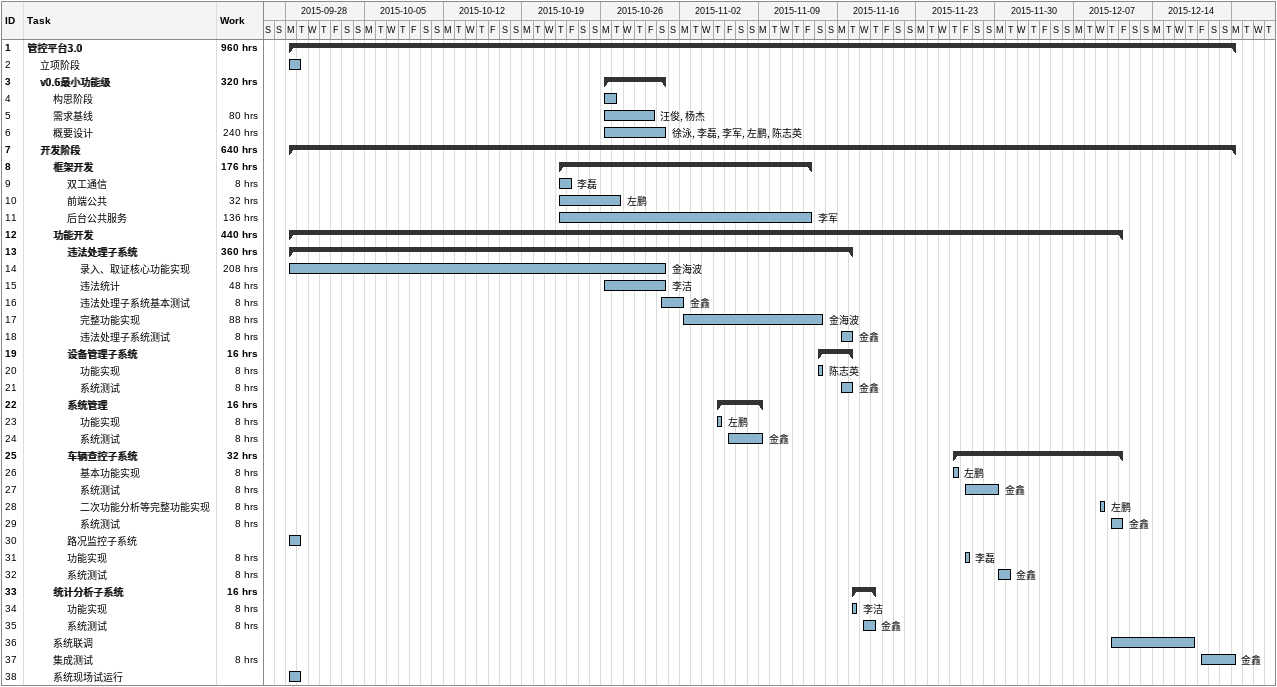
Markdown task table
| ID | Level | Task | Start | Finish | Resources | Work (h) |
|---|---|---|---|---|---|---|
| 1 | 1 | **管控平台3.0** | 2015-09-28 | 2015-12-21 |  | 960 |
| 2 | 2 | 立项阶段 | 2015-09-28 | 2015-09-29 |  |  |
| 3 | 2 | **v0.6最小功能级** | 2015-10-26 | 2015-10-31 |  | 320 |
| 4 | 3 | 构思阶段 | 2015-10-26 | 2015-10-27 |  |  |
| 5 | 3 | 需求基线 | 2015-10-26 | 2015-10-30 | 汪俊, 杨杰 | 80 |
| 6 | 3 | 概要设计 | 2015-10-26 | 2015-10-31 | 徐泳, 李磊, 李军, 左鹏, 陈志英 | 240 |
| 7 | 2 | **开发阶段** | 2015-09-28 | 2015-12-21 |  | 640 |
| 8 | 3 | **框架开发** | 2015-10-22 | 2015-11-13 |  | 176 |
| 9 | 4 | 双工通信 | 2015-10-22 | 2015-10-23 | 李磊 | 8 |
| 10 | 4 | 前端公共 | 2015-10-22 | 2015-10-27 | 左鹏 | 32 |
| 11 | 4 | 后台公共服务 | 2015-10-22 | 2015-11-13 | 李军 | 136 |
| 12 | 3 | **功能开发** | 2015-09-28 | 2015-12-11 |  | 440 |
| 13 | 4 | **违法处理子系统** | 2015-09-28 | 2015-11-17 |  | 360 |
| 14 | 5 | 录入、取证核心功能实现 | 2015-09-28 | 2015-10-31 | 金海波 | 208 |
| 15 | 5 | 违法统计 | 2015-10-26 | 2015-10-31 | 李洁 | 48 |
| 16 | 5 | 违法处理子系统基本测试 | 2015-10-31 | 2015-11-02 | 金鑫 | 8 |
| 17 | 5 | 完整功能实现 | 2015-11-02 | 2015-11-14 | 金海波 | 88 |
| 18 | 5 | 违法处理子系统测试 | 2015-11-16 | 2015-11-17 | 金鑫 | 8 |
| 19 | 4 | **设备管理子系统** | 2015-11-14 | 2015-11-17 |  | 16 |
| 20 | 5 | 功能实现 | 2015-11-14 | 2015-11-14 | 陈志英 | 8 |
| 21 | 5 | 系统测试 | 2015-11-16 | 2015-11-17 | 金鑫 | 8 |
| 22 | 4 | **系统管理** | 2015-11-05 | 2015-11-09 |  | 16 |
| 23 | 5 | 功能实现 | 2015-11-05 | 2015-11-05 | 左鹏 | 8 |
| 24 | 5 | 系统测试 | 2015-11-06 | 2015-11-09 | 金鑫 | 8 |
| 25 | 4 | **车辆查控子系统** | 2015-11-26 | 2015-12-11 |  | 32 |
| 26 | 5 | 基本功能实现 | 2015-11-26 | 2015-11-26 | 左鹏 | 8 |
| 27 | 5 | 系统测试 | 2015-11-27 | 2015-11-30 | 金鑫 | 8 |
| 28 | 5 | 二次功能分析等完整功能实现 | 2015-12-09 | 2015-12-09 | 左鹏 | 8 |
| 29 | 5 | 系统测试 | 2015-12-10 | 2015-12-11 | 金鑫 | 8 |
| 30 | 4 | 路况监控子系统 | 2015-09-28 | 2015-09-29 |  |  |
| 31 | 4 | 功能实现 | 2015-11-27 | 2015-11-27 | 李磊 | 8 |
| 32 | 4 | 系统测试 | 2015-11-30 | 2015-12-01 | 金鑫 | 8 |
| 33 | 3 | **统计分析子系统** | 2015-11-17 | 2015-11-19 |  | 16 |
| 34 | 4 | 功能实现 | 2015-11-17 | 2015-11-17 | 李洁 | 8 |
| 35 | 4 | 系统测试 | 2015-11-18 | 2015-11-19 | 金鑫 | 8 |
| 36 | 3 | 系统联调 | 2015-12-10 | 2015-12-17 |  |  |
| 37 | 3 | 集成测试 | 2015-12-18 | 2015-12-21 | 金鑫 | 8 |
| 38 | 3 | 系统现场试运行 | 2015-09-28 | 2015-09-29 |  |  |
